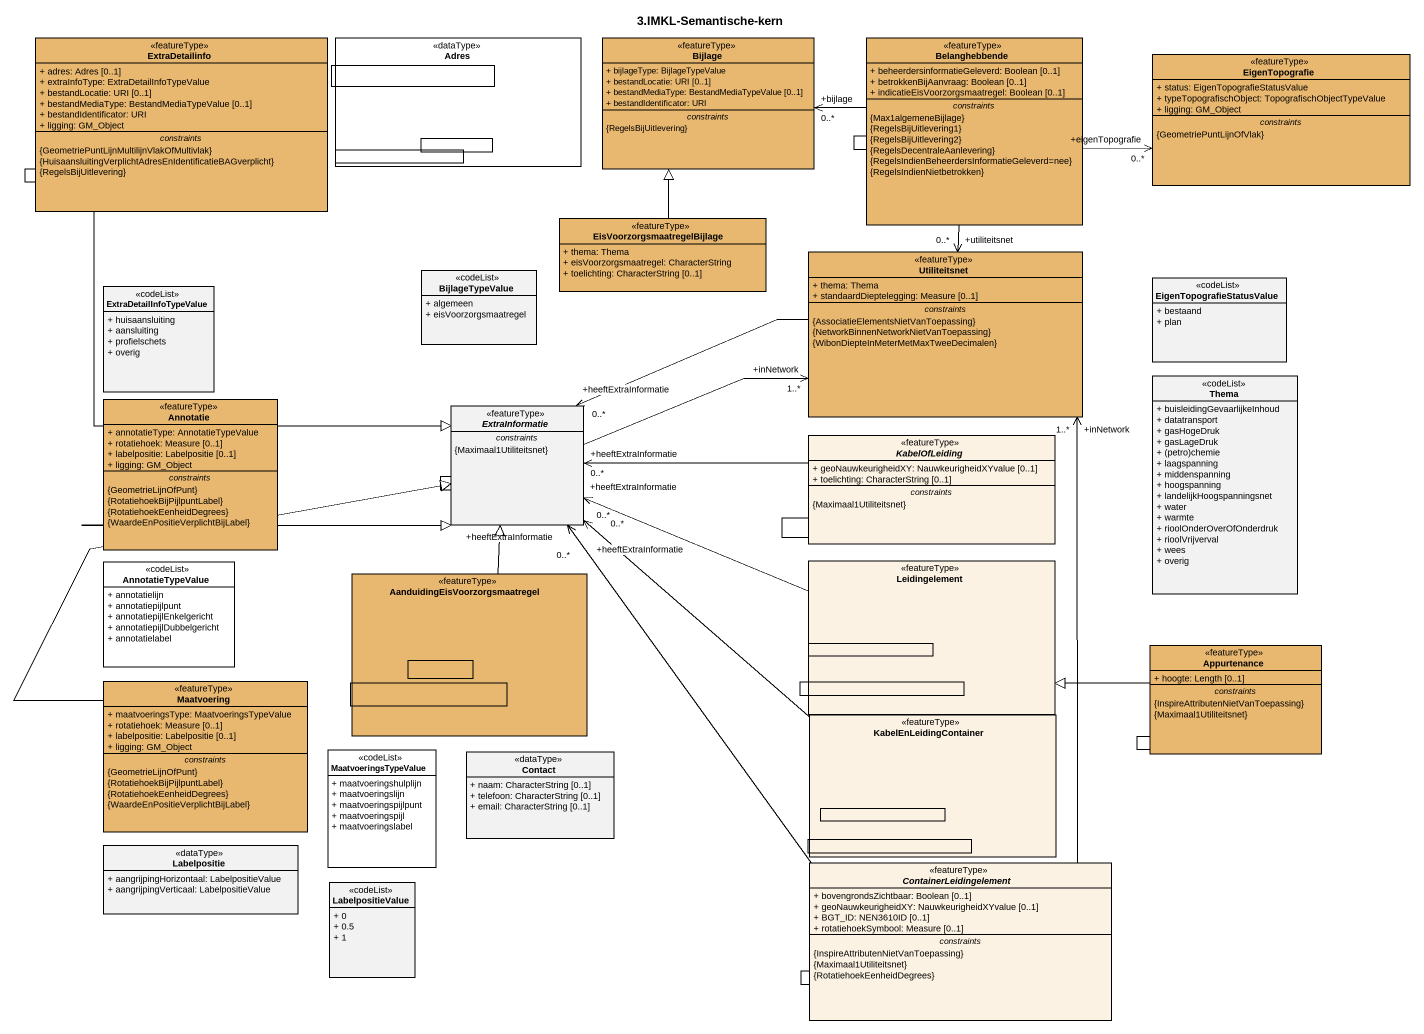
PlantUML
@startuml
title 3.IMKL-Semantische-kern
allowmixing
hide circle
hide empty members
skinparam classAttributeIconSize 0
class ExtraDetailinfo <<featureType>> #E9B870 {
  + adres: Adres [0..1]
  + extraInfoType: ExtraDetailInfoTypeValue
  + bestandLocatie: URI [0..1]
  + bestandMediaType: BestandMediaTypeValue [0..1]
  + bestandIdentificator: URI
  + ligging: GM_Object
  -- constraints --
  {GeometriePuntLijnMultilijnVlakOfMultivlak}
  {HuisaansluitingVerplichtAdresEnIdentificatieBAGverplicht}
  {RegelsBijUitlevering}
}
rectangle " " as rectangle1
rectangle Adres <<dataType>> #FFFFFF {
  rectangle " " as rectangle2
  rectangle " " as rectangle5
}
class Bijlage <<featureType>> #E9B870 {
  + bijlageType: BijlageTypeValue
  + bestandLocatie: URI [0..1]
  + bestandMediaType: BestandMediaTypeValue [0..1]
  + bestandIdentificator: URI
  -- constraints --
  {RegelsBijUitlevering}
}
class Belanghebbende <<featureType>> #E9B870 {
  + beheerdersinformatieGeleverd: Boolean [0..1]
  + betrokkenBijAanvraag: Boolean [0..1]
  + indicatieEisVoorzorgsmaatregel: Boolean [0..1]
  -- constraints --
  {Max1algemeneBijlage}
  {RegelsBijUitlevering1}
  {RegelsBijUitlevering2}
  {RegelsDecentraleAanlevering}
  {RegelsIndienBeheerdersInformatieGeleverd=nee}
  {RegelsIndienNietbetrokken}
}
class EigenTopografie <<featureType>> #E9B870 {
  + status: EigenTopografieStatusValue
  + typeTopografischObject: TopografischObjectTypeValue
  + ligging: GM_Object
  -- constraints --
  {GeometriePuntLijnOfVlak}
}
rectangle " " as rectangle3
rectangle " " as rectangle4
class EisVoorzorgsmaatregelBijlage <<featureType>> #E9B870 {
  + thema: Thema
  + eisVoorzorgsmaatregel: CharacterString
  + toelichting: CharacterString [0..1]
}
class Utiliteitsnet <<featureType>> #E9B870 {
  + thema: Thema
  + standaardDieptelegging: Measure [0..1]
  -- constraints --
  {AssociatieElementsNietVanToepassing}
  {NetworkBinnenNetworkNietVanToepassing}
  {WibonDiepteInMeterMetMaxTweeDecimalen}
}
class ExtraDetailInfoTypeValue <<codeList>> {
  + huisaansluiting
  + aansluiting
  + profielschets
  + overig
}
class BijlageTypeValue <<codeList>> {
  + algemeen
  + eisVoorzorgsmaatregel
}
class EigenTopografieStatusValue <<codeList>> {
  + bestaand
  + plan
}
class Thema <<codeList>> {
  + buisleidingGevaarlijkeInhoud
  + datatransport
  + gasHogeDruk
  + gasLageDruk
  {field} + (petro)chemie
  + laagspanning
  + middenspanning
  + hoogspanning
  + landelijkHoogspanningsnet
  + water
  + warmte
  + rioolOnderOverOfOnderdruk
  + rioolVrijverval
  + wees
  + overig
}
class Annotatie <<featureType>> #E9B870 {
  + annotatieType: AnnotatieTypeValue
  + rotatiehoek: Measure [0..1]
  + labelpositie: Labelpositie [0..1]
  + ligging: GM_Object
  -- constraints --
  {GeometrieLijnOfPunt}
  {RotatiehoekBijPijlpuntLabel}
  {RotatiehoekEenheidDegrees}
  {WaardeEnPositieVerplichtBijLabel}
}
abstract class ExtraInformatie <<featureType>> {
  -- constraints --
  {Maximaal1Utiliteitsnet}
}
abstract class KabelOfLeiding <<featureType>> #FCF2E3 {
  + geoNauwkeurigheidXY: NauwkeurigheidXYvalue [0..1]
  + toelichting: CharacterString [0..1]
  -- constraints --
  {Maximaal1Utiliteitsnet}
}
rectangle " " as rectangle6
rectangle " " as rectangle7
class AnnotatieTypeValue <<codeList>> #FFFFFF {
  + annotatielijn
  + annotatiepijlpunt
  + annotatiepijlEnkelgericht
  + annotatiepijlDubbelgericht
  + annotatielabel
}
rectangle Leidingelement <<featureType>> #FCF2E3 {
  rectangle " " as rectangle8
}
rectangle "AanduidingEisVoorzorgsmaatregel" as AanduidingEisVoorzorgsmaatre <<featureType>> #E9B870 {
  rectangle " " as rectangle9
  rectangle " " as rectangle10
}
class Appurtenance <<featureType>> #E9B870 {
  + hoogte: Length [0..1]
  -- constraints --
  {InspireAttributenNietVanToepassing}
  {Maximaal1Utiliteitsnet}
}
class Maatvoering <<featureType>> #E9B870 {
  + maatvoeringsType: MaatvoeringsTypeValue
  + rotatiehoek: Measure [0..1]
  + labelpositie: Labelpositie [0..1]
  + ligging: GM_Object
  -- constraints --
  {GeometrieLijnOfPunt}
  {RotatiehoekBijPijlpuntLabel}
  {RotatiehoekEenheidDegrees}
  {WaardeEnPositieVerplichtBijLabel}
}
rectangle " " as rectangle11
rectangle KabelEnLeidingContainer <<featureType>> #FCF2E3 {
  rectangle " " as rectangle13
  rectangle " " as rectangle14
}
class MaatvoeringsTypeValue <<codeList>> #FFFFFF {
  + maatvoeringshulplijn
  + maatvoeringslijn
  + maatvoeringspijlpunt
  + maatvoeringspijl
  + maatvoeringslabel
}
class Contact <<dataType>> {
  + naam: CharacterString [0..1]
  + telefoon: CharacterString [0..1]
  + email: CharacterString [0..1]
}
rectangle " " as rectangle12
class Labelpositie <<dataType>> {
  + aangrijpingHorizontaal: LabelpositieValue
  + aangrijpingVerticaal: LabelpositieValue
}
abstract class ContainerLeidingelement <<featureType>> #FCF2E3 {
  + bovengrondsZichtbaar: Boolean [0..1]
  + geoNauwkeurigheidXY: NauwkeurigheidXYvalue [0..1]
  + BGT_ID: NEN3610ID [0..1]
  + rotatiehoekSymbool: Measure [0..1]
  -- constraints --
  {InspireAttributenNietVanToepassing}
  {Maximaal1Utiliteitsnet}
  {RotatiehoekEenheidDegrees}
}
class LabelpositieValue <<codeList>> {
  + 0
  + 0.5
  + 1
}
rectangle " " as rectangle15
ExtraDetailinfo --|> ExtraInformatie
Belanghebbende -left-> "+bijlage\n0..*" Bijlage
Belanghebbende -right-> "+eigenTopografie\n0..*" EigenTopografie
Belanghebbende --> "+utiliteitsnet\n0..*" Utiliteitsnet
EisVoorzorgsmaatregelBijlage -up-|> Bijlage
Utiliteitsnet -left-> "+heeftExtraInformatie\n0..*" ExtraInformatie
Annotatie -right-|> ExtraInformatie
ExtraInformatie -right-> "+inNetwork\n1..*" Utiliteitsnet
ExtraInformatie "+heeftExtraInformatie\n0..*" <-right- Leidingelement
KabelOfLeiding -left-> "+heeftExtraInformatie\n0..*" ExtraInformatie
AanduidingEisVoorzorgsmaatre -up-|> ExtraInformatie
Appurtenance -left-|> Leidingelement
Maatvoering -up-|> ExtraInformatie
KabelEnLeidingContainer -up-> "+heeftExtraInformatie\n0..*" ExtraInformatie
ContainerLeidingelement -up-> "+inNetwork\n1..*" Utiliteitsnet
ContainerLeidingelement -up-> "+heeftExtraInformatie\n0..*" ExtraInformatie
@enduml
